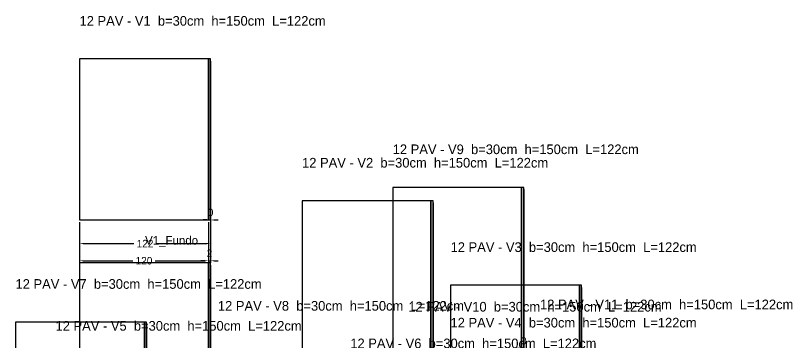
# Model space of a CAD drawing. Header units: metres. Extents: x 180 to 6304, y -9808 to 1664.
# Drawn here: x 5581 to 6304, y 1359 to 1664 of the extents above; entities that cross this region are included whole.
import ezdxf

# ---------------------------------------------------------------- set-up
doc = ezdxf.new("R2010")
doc.units = ezdxf.units.M
doc.layers.add('COTA', color=3, linetype='Continuous')
doc.dimstyles.new('COTA_VIG', dxfattribs={"dimtxt": 7, "dimasz": 3.5, "dimexe": 2, "dimexo": 2, "dimgap": 1.5, "dimtad": 1, "dimdec": 1, "dimcen": 2.5, "dimclrd": 3, "dimclre": 3, "dimclrt": 3, "dimazin": 3, "dimtfac": 1, "dimtmove": 0, "dimatfit": 3})

# ---------------------------------------------------------------- blocks, each defined once
blk = doc.blocks.new('_CLOSEDFILLED')
at = {"color": 0, "linetype": 'BYBLOCK'}
blk.add_solid([(-1, 0.16), (0, 0), (-1, -0.16)], dxfattribs=at)
blk = doc.blocks.new('*D9')
at = {"color": 3}
for p, q in [((5640.42, 1471.25), (5640.42, 1449.25)), ((5762.42, 1471.25), (5762.42, 1449.25)), ((5643.92, 1451.25), (5690.92, 1451.25)), ((5711.92, 1451.25), (5758.92, 1451.25))]:
    blk.add_line(p, q, dxfattribs=at)
at = {"layer": 'Defpoints'}
for p in [(5640.42, 1473.25), (5762.42, 1473.25), (5640.42, 1451.25)]:
    blk.add_point(p, dxfattribs=at)
at = {"layer": 'COTA', "color": 3, "xscale": 3.5, "yscale": 3.5, "rotation": 180}
blk.add_blockref('_CLOSEDFILLED', (5640.42, 1451.25), dxfattribs=at)
at = {"layer": 'COTA', "color": 3, "xscale": 3.5, "yscale": 3.5}
blk.add_blockref('_CLOSEDFILLED', (5762.42, 1451.25), dxfattribs=at)
at = {"layer": 'COTA', "color": 3, "insert": (5701.42, 1451.25), "char_height": 7, "attachment_point": 5}
blk.add_mtext('122', dxfattribs=at)
blk = doc.blocks.new('*D10')
at = {"color": 3}
for p, q in [((5640.42, 1471.25), (5640.42, 1433.25)), ((5760.42, 1471.25), (5760.42, 1433.25)), ((5643.92, 1435.25), (5689.92, 1435.25)), ((5710.92, 1435.25), (5756.92, 1435.25))]:
    blk.add_line(p, q, dxfattribs=at)
at = {"layer": 'Defpoints'}
for p in [(5640.42, 1473.25), (5760.42, 1473.25), (5640.42, 1435.25)]:
    blk.add_point(p, dxfattribs=at)
at = {"layer": 'COTA', "color": 3, "xscale": 3.5, "yscale": 3.5, "rotation": 180}
blk.add_blockref('_CLOSEDFILLED', (5640.42, 1435.25), dxfattribs=at)
at = {"layer": 'COTA', "color": 3, "xscale": 3.5, "yscale": 3.5}
blk.add_blockref('_CLOSEDFILLED', (5760.42, 1435.25), dxfattribs=at)
at = {"layer": 'COTA', "color": 3, "insert": (5700.42, 1435.25), "char_height": 7, "attachment_point": 5}
blk.add_mtext('120', dxfattribs=at)

msp = doc.modelspace()

# ---------------------------------------------------------------- linework, layer by layer
at = {"layer": 'Paineis'}
for points in [[(5640.42, 1473.25), (5760.42, 1473.25), (5760.42, 1623.25), (5640.42, 1623.25)], [(5760.42, 1473.25), (5762.42, 1473.25), (5762.42, 1623.25), (5760.42, 1623.25)], [(5932, 1353.61), (6052, 1353.61), (6052, 1503.61), (5932, 1503.61)], [(6052, 1353.61), (6054, 1353.61), (6054, 1503.61), (6052, 1503.61)], [(5847.61, 1341.09), (5967.61, 1341.09), (5967.61, 1491.09), (5847.61, 1491.09)], [(5967.61, 1341.09), (5969.61, 1341.09), (5969.61, 1491.09), (5967.61, 1491.09)], [(5640.42, 1283.25), (5760.42, 1283.25), (5760.42, 1433.25), (5640.42, 1433.25)], [(5760.42, 1283.25), (5762.42, 1283.25), (5762.42, 1433.25), (5760.42, 1433.25)], [(5985.9, 1262.47), (6105.9, 1262.47), (6105.9, 1412.47), (5985.9, 1412.47)], [(6105.9, 1262.47), (6107.9, 1262.47), (6107.9, 1412.47), (6105.9, 1412.47)], [(5580.82, 1228.13), (5700.82, 1228.13), (5700.82, 1378.13), (5580.82, 1378.13)], [(5700.82, 1228.13), (5702.82, 1228.13), (5702.82, 1378.13), (5700.82, 1378.13)]]:
    msp.add_lwpolyline(points, close=True, dxfattribs=at)

# ---------------------------------------------------------------- texts
at = {"layer": 'NOMENCLATURA', "char_height": 9, "attachment_point": 1}
for s, insert in [('12 PAV - V1  b=30cm  h=150cm  L=122cm', (5640.42, 1663.25)), ('12 PAV - V9  b=30cm  h=150cm  L=122cm', (5932, 1543.61)), ('12 PAV - V2  b=30cm  h=150cm  L=122cm', (5847.61, 1531.09)), ('12 PAV - V3  b=30cm  h=150cm  L=122cm', (5985.9, 1452.47)), ('12 PAV - V7  b=30cm  h=150cm  L=122cm', (5580.82, 1418.13)), ('12 PAV - V8  b=30cm  h=150cm  L=122cm', (5769.25, 1397.77)), ('12 PAV - V10  b=30cm  h=150cm  L=122cm', (5946.53, 1396.93)), ('12 PAV - V11  b=30cm  h=150cm  L=122cm', (6069.18, 1399.07)), ('12 PAV - V4  b=30cm  h=150cm  L=122cm', (5985.83, 1382.09)), ('12 PAV - V5  b=30cm  h=150cm  L=122cm', (5618.06, 1379.12)), ('12 PAV - V6  b=30cm  h=150cm  L=122cm', (5892.51, 1362.77))]:
    msp.add_mtext(s, dxfattribs=dict(at, insert=insert))
at = {"layer": 'Texto Secao', "insert": (5701.42, 1458.25), "char_height": 8, "attachment_point": 1}
msp.add_mtext('V1_Fundo', dxfattribs=at)

# ---------------------------------------------------------------- dimensions: what is measured, and where the dimension line sits
at = {"layer": 'COTA'}
for base, p1, p2 in [((5762.42, 1473.25), (5762.42, 1473.25), (5762.42, 1623.25)), ((6054, 1353.61), (6054, 1353.61), (6054, 1503.61)), ((5969.61, 1341.09), (5969.61, 1341.09), (5969.61, 1491.09)), ((5760.42, 1435.25), (5760.42, 1473.25), (5762.42, 1473.25)), ((5762.42, 1283.25), (5762.42, 1283.25), (5762.42, 1433.25)), ((6107.9, 1262.47), (6107.9, 1262.47), (6107.9, 1412.47)), ((5702.82, 1228.13), (5702.82, 1228.13), (5702.82, 1378.13))]:
    msp.add_linear_dim(base=base, p1=p1, p2=p2, dimstyle='COTA_VIG', dxfattribs=at).render()
for base, p2, picture, middle in [((5640.42, 1451.25), (5762.42, 1473.25), '*D9', (5701.42, 1451.25)), ((5640.42, 1435.25), (5760.42, 1473.25), '*D10', (5700.42, 1435.25))]:
    dim = msp.add_linear_dim(base=base, p1=(5640.42, 1473.25), p2=p2, dimstyle='COTA_VIG', dxfattribs=at)
    dim.commit()
    dim.dimension.update_dxf_attribs({"geometry": picture, "text_midpoint": middle})

doc.saveas('drawing.dxf')
